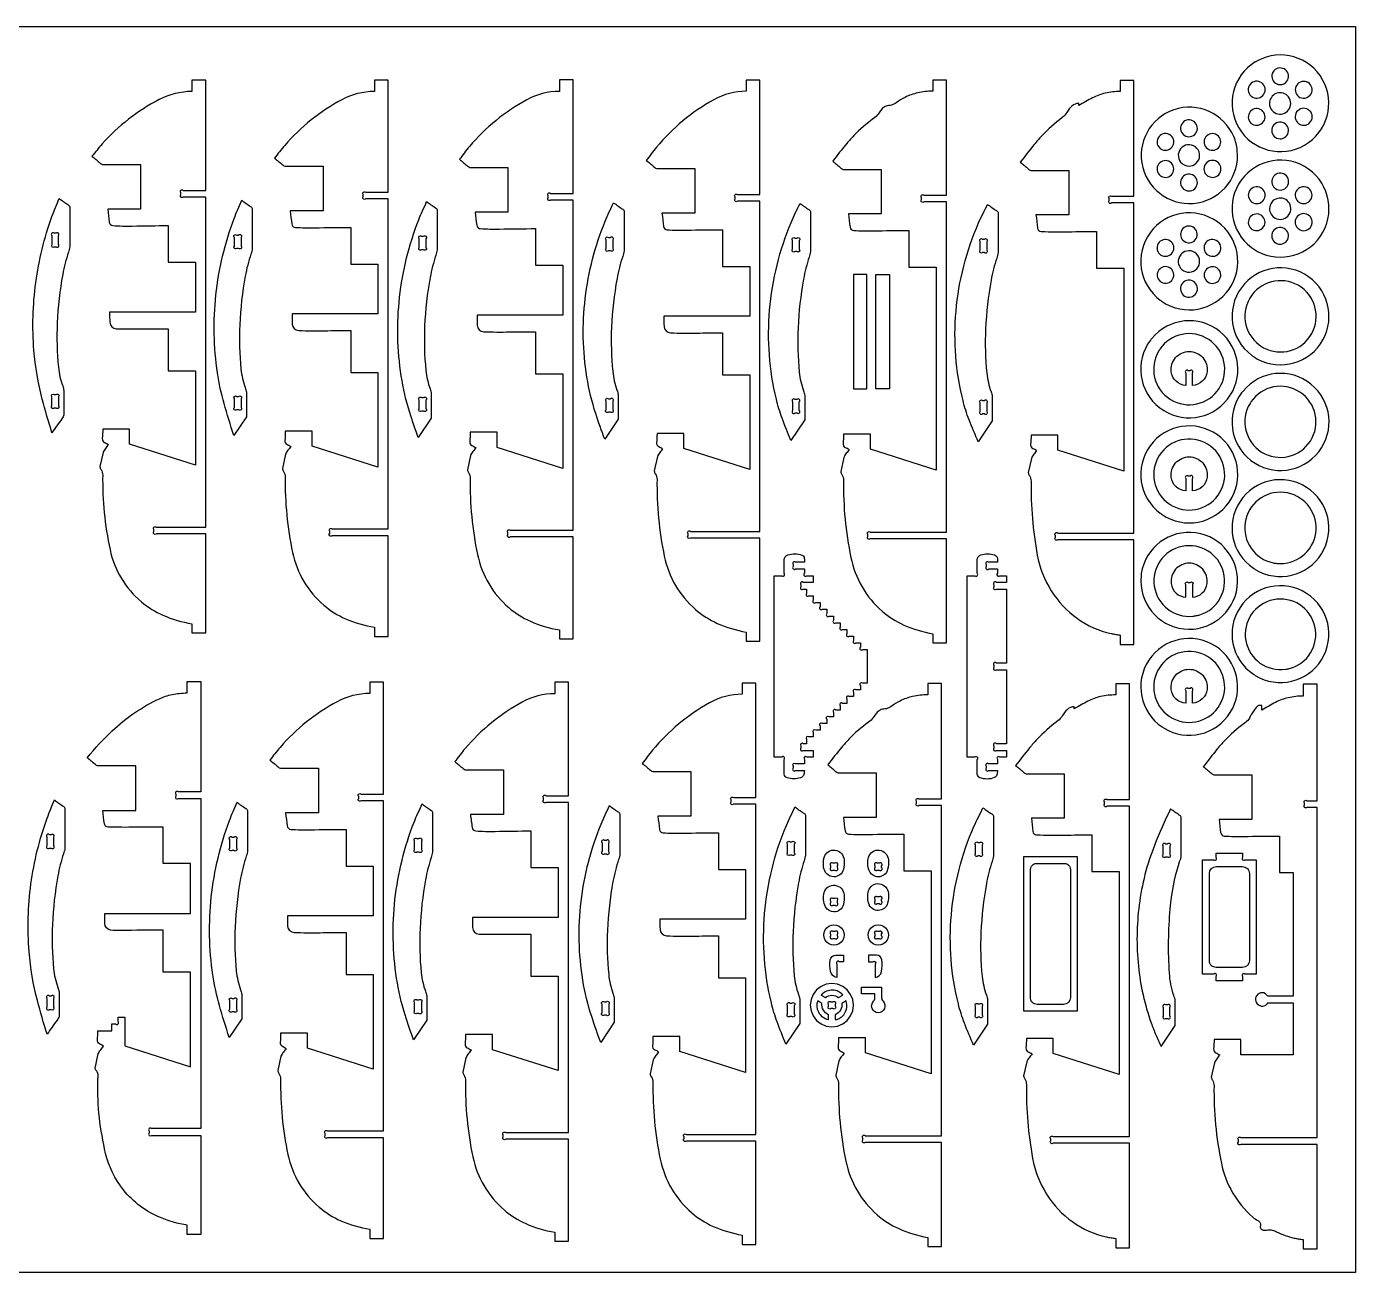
# Model space of a CAD drawing. Extents: x -1990 to 2927, y -1223 to 1002.
# Drawn here: x 555 to 2927, y -1223 to 1002 of the extents above; entities that cross this region are included whole.
import ezdxf

# ---------------------------------------------------------------- set-up
doc = ezdxf.new("R2010")
doc.units = 0
doc.header["$MEASUREMENT"] = 0
doc.layers.get('0').update_dxf_attribs({"linetype": 'CONTINUOUS'})
doc.layers.add('LAYER_1', color=18, linetype='CONTINUOUS')

msp = doc.modelspace()

# ---------------------------------------------------------------- linework, layer by layer
msp.add_lwpolyline([(2927.3, 1002.5), (2927.3, -1222.5), (-1989.8, -1222.5), (-1989.8, 1002.5)], close=True)
at = {"layer": 'LAYER_1'}
for points in [[(2748.5, 939.3, 0.988009), (2836.4, 790.7, 0.987952), (2752.2, 941.3, 0.00606), (2750.3, 940.3, 0.006032)], [(2789.9, 899.1, 0.951083), (2797.3, 927.9, 0.952097), (2787.1, 900, 0.024539), (2788.5, 899.4, 0.025072)], [(849.8, -63.9), (849.8, -80.5), (874.3, -80.5), (874.3, 96.4), (786.2, 96.4, -1), (781.9, 100.7), (781.9, 104.2, -1), (786.2, 108.4), (874.3, 108.4), (874.3, 698), (834.2, 698, -1), (829.9, 702.3), (829.9, 705.8, -1), (834.2, 710), (874.3, 710), (874.3, 907), (849.8, 907), (849.8, 886.5, 0.120914), (791, 872.1, 0.090688), (689.5, 792.9, 0.01458), (680.3, 781.9, -0.00486), (671.3, 770.8, -0.016502), (685.9, 758.6, 0.09933), (690.1, 756.2), (758, 756.2), (758, 676.6), (699.3, 676.6, 0.001901), (702.1, 653.1, 0.360444), (708.6, 647, 0.020886), (743.2, 646.3, -0.005414), (807.3, 647), (807.3, 581.6), (855.9, 581.6), (855.9, 492.5), (702.7, 492.5, 0.008503), (703.1, 474.4, 0.393252), (714.7, 462.9, 0.012272), (761, 462.6, -0.004091), (807.3, 462.9), (807.3, 387.9), (855.9, 387.9), (855.9, 219), (738.4, 256.5), (738.4, 283.4), (690.5, 283.4, -0.024568), (689.7, 266.7, 0.148453), (690.5, 262.6, 0.167335), (693.6, 259.7, -0.043011), (700.5, 256, -0.023258), (695.4, 249.1, 0.069876), (691.1, 241.8), (685.5, 216.6, 0.112299), (687.5, 211.3, -0.149806), (690.4, 201.1, 0.056062), (703.5, 68.4, 0.166377), (759.5, -25, 0.07368), (798, -48.8, 0.061659)], [(1175.7, -70.3), (1175.7, -86.9), (1200.2, -86.9), (1200.2, 93.2), (1100.1, 93.2, -1), (1095.8, 97.5), (1095.8, 100.9, -1), (1100.1, 105.2), (1200.2, 105.2), (1200.2, 694.8), (1160.1, 694.8, -1), (1155.8, 699.1), (1155.8, 702.6, -1), (1160.1, 706.8), (1200.2, 706.8), (1200.2, 907), (1175.7, 907), (1175.7, 886.5, 0.123894), (1117.2, 871.8, 0.091131), (1015.4, 790.3, 0.014529), (1006.2, 779, -0.004843), (997.2, 767.6, -0.016502), (1011.8, 755.4, 0.09933), (1016, 753), (1083.9, 753), (1083.9, 673.4), (1025.2, 673.4, 0.001901), (1028, 649.9, 0.360444), (1034.5, 643.8, 0.020886), (1069.1, 643.1, -0.005414), (1133.2, 643.8), (1133.2, 578.4), (1181.8, 578.4), (1181.8, 489.3), (1028.6, 489.3, 0.008503), (1029, 471.2, 0.393252), (1040.6, 459.7, 0.012272), (1086.9, 459.3, -0.004091), (1133.2, 459.7), (1133.2, 384.7), (1181.8, 384.7), (1181.8, 215.8), (1064.3, 253.2), (1064.3, 280.2), (1016.4, 280.2, -0.024568), (1015.6, 263.5, 0.148453), (1016.4, 259.4, 0.167335), (1019.5, 256.5, -0.043011), (1026.4, 252.7, -0.023258), (1021.3, 245.9, 0.069876), (1017, 238.6), (1011.4, 213.4, 0.111597), (1013.4, 208, -0.149055), (1016.3, 197.9, 0.055297), (1029.4, 63.4, 0.165637), (1085.4, -30.9, 0.074052), (1123.9, -55, 0.062267)], [(1505.9, -75), (1505.9, -91.1), (1530.4, -91.1), (1530.4, 91), (1418.3, 91, -1), (1414, 95.2), (1414, 98.7, -1), (1418.3, 103), (1530.4, 103), (1530.4, 692.6), (1490.3, 692.6, -1), (1486, 696.9), (1486, 700.3, -1), (1490.3, 704.6), (1530.4, 704.6), (1530.4, 907.1), (1505.9, 907.1), (1505.9, 886.7, 0.126119), (1447.6, 871.7, 0.091419), (1345.5, 788.5, 0.014484), (1336.3, 777, -0.004828), (1327.4, 765.4, -0.016502), (1342, 753.2, 0.09933), (1346.2, 750.8), (1414, 750.8), (1414, 671.2), (1355.4, 671.2, 0.001901), (1358.2, 647.6, 0.360444), (1364.7, 641.6, 0.020886), (1399.2, 640.9, -0.005414), (1463.4, 641.6), (1463.4, 576.2), (1512, 576.2), (1512, 487.1), (1358.8, 487.1, 0.008503), (1359.2, 469, 0.393252), (1370.8, 457.5, 0.012272), (1417.1, 457.1, -0.004091), (1463.4, 457.5), (1463.4, 382.5), (1512, 382.5), (1512, 213.5), (1394.5, 251), (1394.5, 277.9), (1346.6, 277.9, -0.024568), (1345.8, 261.3, 0.148453), (1346.6, 257.2, 0.167335), (1349.7, 254.3, -0.043011), (1356.6, 250.5, -0.023258), (1351.5, 243.7, 0.069876), (1347.1, 236.4), (1341.6, 211.1, 0.111047), (1343.6, 205.8, -0.148469), (1346.5, 195.6, 0.054707), (1359.6, 59.7, 0.165051), (1415.6, -35.3, 0.074339), (1454.1, -59.6, 0.062744)], [(1839.5, -78.8), (1839.5, -95.4), (1864, -95.4), (1864, 89), (1739.9, 89, -1), (1735.7, 93.2), (1735.7, 96.7, -1), (1739.9, 101), (1864, 101), (1864, 690.6), (1823.9, 690.6, -1), (1819.7, 694.9), (1819.7, 698.3, -1), (1823.9, 702.6), (1864, 702.6), (1864, 907), (1839.5, 907), (1839.5, 887, 0.128191), (1781.4, 871.8, 0.091656), (1679.2, 786.9, 0.014439), (1670, 775.2, -0.004813), (1661, 763.4, -0.016502), (1675.7, 751.2, 0.09933), (1679.8, 748.8), (1747.7, 748.8), (1747.7, 669.2), (1689, 669.2, 0.001901), (1691.9, 645.7, 0.360444), (1698.4, 639.6, 0.020886), (1732.9, 638.9, -0.005414), (1797, 639.6), (1797, 574.2), (1845.7, 574.2), (1845.7, 485.1), (1692.4, 485.1, 0.008503), (1692.8, 467, 0.393252), (1704.4, 455.5, 0.012272), (1750.7, 455.1, -0.004091), (1797, 455.5), (1797, 380.5), (1845.7, 380.5), (1845.7, 211.5), (1728.1, 249), (1728.1, 275.9), (1680.2, 275.9, -0.024568), (1679.4, 259.3, 0.148453), (1680.2, 255.2, 0.167335), (1683.3, 252.3, -0.043011), (1690.2, 248.5, -0.023258), (1685.2, 241.7, 0.069876), (1680.8, 234.4), (1675.2, 209.1, 0.110668), (1677.2, 203.8, -0.148065), (1680.2, 193.6, 0.054306), (1693.2, 56.7, 0.164645), (1749.2, -38.8, 0.074533), (1787.8, -63.3, 0.063073)], [(2172.6, -81.8), (2172.6, -98.4), (2197.1, -98.4), (2197.1, 87.7), (2061, 87.7, -1), (2056.7, 92), (2056.7, 95.5, -1), (2061, 99.7), (2197.1, 99.7), (2197.1, 689.3), (2157, 689.3, -1), (2152.7, 693.6), (2152.7, 697.1, -1), (2157, 701.3), (2197.1, 701.3), (2197.1, 907), (2172.6, 907), (2172.6, 887.1, 0.055186), (2145.7, 884.1, 0.062108), (2123.1, 876, 0.040613), (2107.5, 866.5, -0.093941), (2098.7, 862.3, -0.04904), (2094, 861.5, 0.136038), (2085.6, 858.6, 0.102185), (2080, 852.8, -0.031844), (2075.3, 846.3, -0.063453), (2066.8, 838.4, 0.043886), (2031.9, 808, 0.019557), (2018.9, 793.5, 0.009538), (1994.1, 762.1, -0.016502), (2008.7, 749.9, 0.09933), (2012.9, 747.5), (2080.7, 747.5), (2080.7, 667.9), (2022.1, 667.9, 0.001901), (2024.9, 644.4, 0.360444), (2031.4, 638.3, 0.020886), (2065.9, 637.6, -0.005414), (2130.1, 638.3), (2130.1, 572.9), (2178.7, 572.9), (2178.7, 210.3), (2061.2, 247.8), (2061.2, 274.7), (2013.3, 274.7, -0.024568), (2012.4, 258, 0.148453), (2013.3, 253.9, 0.167335), (2016.4, 251, -0.043011), (2023.2, 247.3, -0.023258), (2018.2, 240.4, 0.069876), (2013.8, 233.1), (2008.3, 207.9, 0.110282), (2010.3, 202.5, -0.147653), (2013.2, 192.2, 0.053899), (2026.3, 54.5, 0.164226), (2082.2, -41.6, 0.07473), (2120.9, -66.3, 0.063409)], [(2507.4, -84.3), (2507.4, -100.9), (2531.9, -100.9), (2531.9, 85.9), (2395.8, 85.9, -1), (2391.6, 90.2), (2391.6, 93.7, -1), (2395.8, 97.9), (2531.9, 97.9), (2531.9, 687.5), (2491.8, 687.5, -1), (2487.6, 691.8), (2487.6, 695.3, -1), (2491.8, 699.5), (2531.9, 699.5), (2531.9, 906.4), (2507.4, 906.4), (2507.4, 886.5, 0.055709), (2480.6, 883.5, 0.062568), (2457.9, 875.3, 0.016607), (2445.7, 868.5, -0.005535), (2433.5, 861.4), (2433.5, 865.4, 0.187803), (2421.2, 860.6, 0.077073), (2412.2, 849.3, -0.099826), (2403.9, 839.9, 0.038946), (2366.8, 806.7, 0.019538), (2353.8, 792, 0.009517), (2328.9, 760.3, -0.016502), (2343.6, 748.1, 0.09933), (2347.7, 745.7), (2415.6, 745.7), (2415.6, 666.1), (2356.9, 666.1, 0.001354), (2359.7, 642.5, 0.370222), (2366.3, 636.5, 0.011951), (2415.6, 636.1, -0.003984), (2464.9, 636.5), (2464.9, 571.1), (2513.6, 571.1), (2513.6, 208.5), (2396, 246), (2396, 272.9), (2348.1, 272.9, -0.024568), (2347.3, 256.2, 0.148453), (2348.1, 252.1, 0.167335), (2351.2, 249.2, -0.043011), (2358.1, 245.5, -0.023258), (2353.1, 238.6, 0.069876), (2348.7, 231.3), (2343.1, 206.1, 0.110147), (2345.1, 200.7, -0.14751), (2348.1, 190.4, 0.048821), (2359.2, 58.6, 0.095133), (2384, -5.1, 0.097671), (2430.8, -54.7, 0.101051), (2491.1, -81.5, 0.019106), (2499.2, -83, -0.006368)], [(2743.5, 876.6, 0.950953), (2759.9, 902, 0.951079), (2741, 878.4, 0.025074), (2742.2, 877.4, 0.02514)], [(2840.1, 903.6, 0.95326), (2828.3, 876.1, 0.952598), (2842.7, 902.4, 0.024277), (2841.4, 903.1, 0.023929)], [(2777.2, 876, 0.770665), (2800.6, 847.9, 0.751593), (2794.9, 884.3, 0.141818), (2785.3, 882.8, 0.129519)], [(2710, 806, 0.927864), (2547.5, 751.1, 0.927971), (2716.4, 781.2, 0.03736), (2714.1, 793.8, 0.037418)], [(2743.2, 828.4, 0.952593), (2759.9, 853, 0.95157), (2740.8, 830.2, 0.024816), (2741.9, 829.2, 0.024279)], [(2827.3, 828.2, 0.975077), (2843.2, 854.1, 0.97506), (2826, 829, 0.012628), (2826.7, 828.6, 0.012619)], [(2621.6, 808.3, 0.976251), (2639.1, 832.8, 0.976386), (2620.5, 809.2, 0.011948), (2621, 808.7, 0.012017)], [(2787.1, 803.2, 0.952097), (2800, 830.1, 0.952996), (2784.5, 804.6, 0.024067), (2785.8, 803.8, 0.024539)], [(2579.3, 784.4, 0.975058), (2597.4, 808.2, 0.975249), (2578.1, 785.3, 0.012531), (2578.7, 784.8, 0.012628)], [(2664.1, 783.8, 0.976042), (2680.3, 808.8, 0.975782), (2662.9, 784.6, 0.012257), (2663.5, 784.1, 0.012124)], [(2619.4, 756.6, 0.976252), (2641.5, 787.6, 0.976388), (2617.9, 757.7, 0.011947), (2618.6, 757.1, 0.012016)], [(2580.2, 735.4, 0.976043), (2596.5, 760.4, 0.975784), (2579, 736.2, 0.012256), (2579.6, 735.8, 0.012124)], [(2664.4, 735.2, 0.975077), (2680.3, 761.1, 0.97506), (2663.1, 736, 0.012628), (2663.8, 735.6, 0.012619)], [(2745, 605.6, 0.988058), (2843.7, 747.9, 0.988098), (2741.6, 608, 0.005987), (2743.3, 606.7, 0.006007)], [(2621.6, 711.5, 0.976253), (2639.1, 736, 0.976387), (2620.5, 712.4, 0.011947), (2621, 711.9, 0.012016)], [(2784.5, 713.1, 0.976251), (2802, 737.7, 0.976386), (2783.4, 714, 0.011948), (2783.9, 713.6, 0.012017)], [(2753.5, 686.6, 0.953254), (2750, 716.3, 0.952591), (2750.6, 686.4, 0.02428), (2752, 686.4, 0.023933)], [(2829.6, 687.3, 0.953252), (2841.4, 714.9, 0.952591), (2827, 688.6, 0.02428), (2828.2, 687.9, 0.023933)], [(599.9, 277.1, -0.013239), (582.6, 337, -0.043697), (567.7, 424.4, -0.053791), (571, 545.4, -0.053644), (599.9, 663.2, -0.011454), (606.3, 679.4, 0.003818), (612.8, 695.5, 0.022773), (628.4, 684.5, -0.137471), (631.6, 680.9), (631.6, 609.4, -0.040609), (629.2, 599.5, 0.035851), (619, 559.9, 0.033236), (609.2, 473.1, 0.03671), (611.4, 394, 0.061524), (619, 360.8, -0.045424), (621.1, 352.5), (621.1, 308.9, -0.088476), (617.7, 302, 0.014709)], [(924.8, 272.2, -0.013442), (907.1, 329.3, -0.031361), (895.4, 383.8, -0.063908), (892.6, 523.2, -0.063498), (925.2, 659.7, -0.011797), (931.8, 676, 0.003932), (938.7, 692.3, 0.022773), (954.3, 681.3, -0.137471), (957.5, 677.7), (957.5, 606.2, -0.040609), (955.1, 596.2, 0.035851), (944.9, 556.7, 0.033236), (935.1, 469.9, 0.03671), (937.3, 390.8, 0.061524), (944.9, 357.6, -0.045424), (947, 349.3), (947, 305.7)], [(1253.9, 268.4, -0.011516), (1238.8, 313, -0.0375), (1223.5, 378.5, -0.06631), (1220.6, 519.1, -0.065612), (1254.7, 657.1, -0.012128), (1261.7, 673.6, 0.004042), (1268.9, 690, 0.022773), (1284.5, 679, -0.137471), (1287.7, 675.5), (1287.7, 603.9, -0.040609), (1285.3, 594, 0.035851), (1275.1, 554.4, 0.033236), (1265.3, 467.6, 0.03671), (1267.5, 388.5, 0.061524), (1275.1, 355.3, -0.045424), (1277.2, 347.1), (1277.2, 303.4)], [(2783.9, 660.5, 0.76203), (2809.3, 686.9, 0.762047), (2773.9, 677.2, 0.135044), (2776.6, 667.5, 0.135054)], [(1586.9, 265.4, -0.010872), (1570.8, 311.3, -0.038507), (1555, 376.5, -0.069407), (1552, 516.9, -0.068298), (1587.7, 655.1, -0.012539), (1595, 671.6, 0.004179), (1602.6, 688, 0.022773), (1618.1, 677, -0.137471), (1621.3, 673.5), (1621.3, 601.9, -0.040609), (1618.9, 592, 0.035851), (1608.8, 552.4, 0.033236), (1599, 465.6, 0.03671), (1601.2, 386.5, 0.061524), (1608.7, 353.3, -0.045424), (1610.9, 345.1), (1610.9, 301.4)], [(1919.2, 263.2, -0.010271), (1903.6, 303.1, -0.02917), (1893.3, 337.1, -0.080322), (1881.3, 496.2, -0.079073), (1920.2, 653.5, -0.01281), (1927.7, 670.2, 0.00427), (1935.6, 686.8, 0.022773), (1951.2, 675.8, -0.137471), (1954.4, 672.2), (1954.4, 600.7, -0.040609), (1951.9, 590.8, 0.035851), (1941.8, 551.2, 0.033236), (1932, 464.4, 0.03671), (1934.2, 385.3, 0.061524), (1941.8, 352.1, -0.045424), (1943.9, 343.8), (1943.9, 300.2)], [(2253.8, 260.8, -0.011294), (2237.4, 300.3, -0.031243), (2226.6, 334.7, -0.083122), (2214.1, 493.9, -0.081524), (2254.4, 651.7, -0.013123), (2262.3, 668.4, 0.004374), (2270.5, 685, 0.022773), (2286.1, 674, -0.137471), (2289.2, 670.4), (2289.2, 598.9, -0.040609), (2286.8, 589, 0.035851), (2276.7, 549.4, 0.033236), (2266.9, 462.6, 0.03671), (2269.1, 383.5, 0.061524), (2276.6, 350.3, -0.045424), (2278.8, 342), (2278.8, 298.4)], [(2582.1, 511.4, 0.988058), (2680.8, 653.7, 0.988098), (2578.7, 513.8, 0.005987), (2580.4, 512.5, 0.006007)], [(2743.2, 640.2, 0.952593), (2759.9, 664.8, 0.95157), (2740.8, 642, 0.024816), (2741.9, 641, 0.024279)], [(2828.7, 639.3, 0.950904), (2842.6, 666.4, 0.950919), (2826, 640.8, 0.025158), (2827.3, 640, 0.025166)], [(2625.5, 617.1, 0.975507), (2635.1, 645.3, 0.975784), (2624.2, 617.6, 0.012257), (2624.9, 617.3, 0.012399)], [(2787.1, 615, 0.952097), (2800, 641.9, 0.952996), (2784.5, 616.4, 0.024067), (2785.8, 615.6, 0.024539)], [(611.6, 613.6), (611.6, 629.1, 1), (607.3, 633.4), (603.8, 633.4, 1), (599.6, 629.1), (599.6, 613.6, 1), (603.8, 609.4), (607.3, 609.4, 1)], [(925.5, 610.4), (925.5, 625.9, -1), (929.7, 630.2), (933.2, 630.2, -1), (937.5, 625.9), (937.5, 610.4, -1), (933.2, 606.2), (929.7, 606.2, -1)], [(1255.7, 608.2), (1255.7, 623.7, -1), (1259.9, 627.9), (1263.4, 627.9, -1), (1267.7, 623.7), (1267.7, 608.2, -1), (1263.4, 603.9), (1259.9, 603.9, -1)], [(1589.3, 606.2), (1589.3, 621.7, -1), (1593.6, 626), (1597, 626, -1), (1601.3, 621.7), (1601.3, 606.2, -1), (1597, 601.9), (1593.6, 601.9, -1)], [(1922.3, 604.9), (1922.3, 620.4, -1), (1926.6, 624.7), (1930.1, 624.7, -1), (1934.3, 620.4), (1934.3, 604.9, -1), (1930.1, 600.7), (1926.6, 600.7, -1)], [(2257.2, 603.1), (2257.2, 618.6, -1), (2261.5, 622.9), (2264.9, 622.9, -1), (2269.2, 618.6), (2269.2, 603.1, -1), (2264.9, 598.9), (2261.5, 598.9, -1)], [(2587, 622.2, 0.976251), (2588.4, 592.2, 0.976041), (2588.5, 622.2, 0.012125), (2587.8, 622.2, 0.012017)], [(2678.5, 620.7, 0.976254), (2664.7, 594, 0.976045), (2679.8, 620, 0.012123), (2679.1, 620.3, 0.012015)], [(2615.3, 595.1, 0.976389), (2644.2, 570.1, 0.976435), (2616.6, 596.4, 0.011923), (2615.9, 595.8, 0.011947)], [(2583.4, 573, 0.975244), (2592.1, 544.6, 0.975502), (2584.8, 573.4, 0.012401), (2584.1, 573.3, 0.012533)], [(2683.1, 548.8, 0.975245), (2661.4, 569.1, 0.975503), (2682.1, 547.8, 0.0124), (2682.6, 548.3, 0.012532)], [(2745, 413.3, 0.988058), (2843.7, 555.6, 0.988098), (2741.7, 415.7, 0.005987), (2743.3, 414.4, 0.006007)], [(2628.5, 549.5, 0.975054), (2630.8, 519.2, 0.975033), (2630, 549.6, 0.012641), (2629.2, 549.6, 0.012631)], [(2757.9, 432.3, 0.988058), (2830.4, 536.9, 0.988098), (2755.4, 434.1, 0.005987), (2756.6, 433.2, 0.006007)], [(2561.2, 442.4, 0.988098), (2698.8, 336.9, 0.988127), (2563.8, 445.6, 0.005972), (2562.5, 444, 0.005987)], [(2576.2, 423.5, 0.988009), (2683.9, 356.3, 0.988058), (2577.8, 426.1, 0.006007), (2577, 424.8, 0.006032)], [(2632.2, 387.9), (2628.7, 387.9, 1), (2624.4, 383.7), (2624.4, 361.3, -0.359653), (2598.4, 386, -0.450586), (2630.4, 422.2, -0.450586), (2662.5, 386, -0.359653), (2636.4, 361.3), (2636.4, 383.7, 1)], [(2724.1, 348.4, 0.988098), (2861.7, 242.9, 0.988127), (2726.7, 351.6, 0.005972), (2725.4, 350, 0.005987)], [(2739.1, 329.5, 0.988009), (2846.8, 262.3, 0.988058), (2740.8, 332.1, 0.006007), (2739.9, 330.8, 0.006032)], [(603.8, 345.2), (607.3, 345.2, -1), (611.6, 341), (611.6, 325.5, -1), (607.3, 321.2), (603.8, 321.2, -1), (599.6, 325.5), (599.6, 341, -1)], [(937.5, 337.8), (937.5, 322.3, -1), (933.2, 318), (929.7, 318, -1), (925.5, 322.3), (925.5, 337.8, -1), (929.7, 342), (933.2, 342, -1)], [(1255.7, 320), (1255.7, 335.5, -1), (1259.9, 339.8), (1263.4, 339.8, -1), (1267.7, 335.5), (1267.7, 320, -1), (1263.4, 315.8), (1259.9, 315.8, -1)], [(1601.3, 333.6), (1601.3, 318.1, -1), (1597, 313.8), (1593.6, 313.8, -1), (1589.3, 318.1), (1589.3, 333.6, -1), (1593.6, 337.8), (1597, 337.8, -1)], [(1934.3, 316.8), (1934.3, 332.3, 1), (1930.1, 336.6), (1926.6, 336.6, 1), (1922.3, 332.3), (1922.3, 316.8, 1), (1926.6, 312.5), (1930.1, 312.5, 1)], [(2257.2, 315), (2257.2, 330.5, -1), (2261.5, 334.8), (2264.9, 334.8, -1), (2269.2, 330.5), (2269.2, 315, -1), (2264.9, 310.7), (2261.5, 310.7, -1)], [(2582.1, 130.9, 0.988058), (2680.8, 273.2, 0.988098), (2578.7, 133.3, 0.005987), (2580.4, 132.1, 0.006007)], [(2600.2, 146.7, 0.976041), (2663.4, 256.6, 0.97625), (2595, 149.9, 0.012018), (2597.6, 148.2, 0.012125)], [(2636.4, 173.1), (2636.4, 195.5, 1), (2632.2, 199.7), (2628.7, 199.7, 1), (2624.4, 195.5), (2624.4, 173.1, -0.359653), (2598.4, 197.8, -0.450586), (2630.4, 234, -0.450586), (2662.5, 197.8, -0.359653)], [(2748.5, 32.9, 0.988009), (2840.1, 179.6, 0.988058), (2745, 35.2, 0.006007), (2746.8, 34, 0.006032)], [(2793.3, 43.4, 0.951003), (2799.7, 170.6, 0.950547), (2780.6, 44.7, 0.025353), (2786.9, 43.7, 0.025114)], [(2544.5, 21.4, 0.987451), (2716.2, 1.8, 0.987494), (2545, 25.7, 0.006292), (2544.7, 23.6, 0.006314)], [(2649.3, -48, 0.951154), (2618, 74.1, 0.951092), (2636.9, -50.5, 0.025067), (2643.2, -49.5, 0.025034)], [(1907.3, -332.6), (1907.3, -306.4, 1), (1903, -302.2), (1889.3, -302.2), (1889.3, 21.8), (1903, 21.8, 1), (1907.3, 26.1), (1907.3, 50.1, -0.318505), (1913.9, 59, -0.166858), (1938.8, 58.5, -0.271814), (1943.2, 53.2, -0.055395), (1943.4, 49.5, 0.018448), (1943.3, 45.8), (1927.5, 45.8, 1), (1923.3, 41.6), (1923.3, 38.1, 1), (1927.5, 33.8), (1943.3, 33.8), (1943.3, 26.1, 1), (1947.5, 21.8), (1959.3, 21.8), (1959.3, 9.8), (1941.3, 9.8, 1), (1937.1, 5.6), (1937.1, 2.1, 1), (1941.3, -2.2), (1947.3, -2.2), (1947.3, -9.9, 1), (1951.5, -14.2), (1959.3, -14.2), (1959.3, -21.9, 1), (1963.5, -26.2), (1971.3, -26.2), (1971.3, -33.9, 1), (1975.5, -38.2), (1983.3, -38.2), (1983.3, -45.9, 1), (1987.5, -50.2), (1995.3, -50.2), (1995.3, -57.9, 1), (1999.5, -62.2), (2007.3, -62.2), (2007.3, -69.9, 1), (2011.5, -74.2), (2019.3, -74.2), (2019.3, -81.9, 1), (2023.5, -86.2), (2031.3, -86.2), (2031.3, -93.9, 1), (2035.5, -98.2), (2043.3, -98.2), (2043.3, -105.9, 1), (2047.5, -110.2), (2055.3, -110.2), (2055.3, -170.2), (2047.5, -170.2, 1), (2043.3, -174.4), (2043.3, -182.2), (2035.5, -182.2, 1), (2031.3, -186.4), (2031.3, -194.2), (2023.5, -194.2, 1), (2019.3, -198.4), (2019.3, -206.2), (2011.5, -206.2, 1), (2007.3, -210.4), (2007.3, -218.2), (1999.5, -218.2, 1), (1995.3, -222.4), (1995.3, -230.2), (1987.5, -230.2, 1), (1983.3, -234.4), (1983.3, -242.2), (1975.5, -242.2, 1), (1971.3, -246.4), (1971.3, -254.2), (1963.5, -254.2, 1), (1959.3, -258.4), (1959.3, -266.2), (1951.5, -266.2, 1), (1947.3, -270.4), (1947.3, -278.2), (1941.3, -278.2, 1), (1937.1, -282.4), (1937.1, -285.9, 1), (1941.3, -290.2), (1959.3, -290.2), (1959.3, -302.2), (1947.5, -302.2, 1), (1943.3, -306.4), (1943.3, -314.2), (1927.5, -314.2, 1), (1923.3, -318.4), (1923.3, -321.9, 1), (1927.5, -326.2), (1943.3, -326.2, -0.058741), (1942.4, -333, -0.262403), (1936.3, -339.3, -0.151606), (1912.4, -339.2, -0.313078)], [(2252, -332.6), (2252, -306.4, 1), (2247.8, -302.2), (2234, -302.2), (2234, 21.8), (2247.8, 21.8, 1), (2252, 26.1), (2252, 50.1, -0.315468), (2258.6, 59, -0.159693), (2282.7, 59.1, -0.311948), (2288, 52.2, -0.019147), (2288.1, 49, 0.006382), (2288, 45.8), (2272.3, 45.8, 1), (2268, 41.6), (2268, 38.1, 1), (2272.3, 33.8), (2288, 33.8), (2288, 26.1, 1), (2292.3, 21.8), (2304, 21.8), (2304, 9.8), (2286.1, 9.8, 1), (2281.8, 5.6), (2281.8, 2.1, 1), (2286.1, -2.2), (2304, -2.2), (2304, -134.2), (2286.1, -134.2, 1), (2281.8, -138.4), (2281.8, -141.9, 1), (2286.1, -146.2), (2304, -146.2), (2304, -278.2), (2286.1, -278.2, 1), (2281.8, -282.4), (2281.8, -285.9, 1), (2286.1, -290.2), (2304, -290.2), (2304, -302.2), (2292.3, -302.2, 1), (2288, -306.4), (2288, -314.2), (2272.3, -314.2, 1), (2268, -318.4), (2268, -321.9, 1), (2272.3, -326.2), (2288, -326.2, -0.076057), (2286.8, -334, -0.22246), (2282.4, -338.8, -0.195575), (2256.6, -339, -0.292641)], [(2624.4, -16.8), (2624.4, 5.6, -1), (2628.7, 9.8), (2632.2, 9.8, -1), (2636.4, 5.6), (2636.4, -16.8, 0.358569), (2662.4, 7.9, 0.450586), (2630.4, 44.1, 0.450586), (2598.4, 7.9, 0.359653)], [(2748.5, -156.4, 0.988009), (2840.1, -9.8, 0.988058), (2745, -154.2, 0.006007), (2746.8, -155.3, 0.006032)], [(2809.2, -144, 0.975264), (2780.9, -21.2, 0.975245), (2803, -145.2, 0.012533), (2806.1, -144.7, 0.012523)], [(2585.6, -250.6, 0.988009), (2677.2, -104, 0.988058), (2582.1, -248.4, 0.006007), (2583.9, -249.5, 0.006032)], [(2600.2, -232.5, 0.976041), (2663.4, -122.7, 0.97625), (2595, -229.3, 0.012018), (2597.6, -231, 0.012125)], [(2636.4, -206.1), (2636.4, -183.8, 1), (2632.2, -179.5), (2628.7, -179.5, 1), (2624.4, -183.8), (2624.4, -206.1, -0.359653), (2598.4, -181.5, -0.450586), (2630.4, -145.3, -0.450586), (2662.4, -181.4, -0.358569)], [(841.1, -1154.6), (841.1, -1138, -0.056886), (793.7, -1124.7, -0.127756), (727.5, -1075.2, -0.110695), (695.7, -1009.9, -0.061941), (681.5, -881.9, -0.033287), (682.1, -874.5, 0.097482), (681.8, -867, 0.135264), (679.2, -862.3, -0.162894), (676.9, -857.6), (682.4, -832.3, -0.069876), (686.8, -825, 0.023258), (691.8, -818.2, 0.043011), (684.9, -814.4, -0.167335), (681.8, -811.5, -0.148453), (681, -807.4, 0.024568), (681.8, -790.8), (706.8, -790.8), (706.8, -778.8), (713.5, -778.8, 1), (717.8, -774.5), (717.8, -766.8), (729.8, -766.8), (729.8, -817.7), (847.3, -855.2), (847.3, -686.2), (798.6, -686.2), (798.6, -611.2, 0.006), (723.3, -612.1, -0.038744), (704.5, -611.1, -0.373498), (694.1, -599.4, -0.002521), (694.1, -581.6), (847.3, -581.6), (847.3, -492.5), (798.6, -492.5), (798.6, -427.1, 0.003984), (749.3, -427.5, -0.011951), (700, -427.1, -0.370222), (693.4, -421.1, -0.001354), (690.6, -397.5), (749.3, -397.5), (749.3, -317.9), (681.4, -317.9, -0.09933), (677.3, -315.5, 0.016502), (662.6, -303.3, -0.0307), (707.2, -255.5, -0.080375), (791.6, -197.9, -0.058507), (814.2, -190.4, -0.051201), (841.1, -187.6), (841.1, -167.1), (865.7, -167.1), (865.7, -364.1), (825.5, -364.1, 1), (821.3, -368.4), (821.3, -371.8, 1), (825.5, -376.1), (865.7, -376.1), (865.7, -965.7), (777.5, -965.7, 1), (773.3, -970), (773.3, -973.5, 1), (777.5, -977.7), (865.7, -977.7), (865.7, -1154.6)], [(1167.4, -1145.4), (1167.4, -1162), (1191.9, -1162), (1191.9, -981.9), (1091.8, -981.9, -1), (1087.5, -977.7), (1087.5, -974.2, -1), (1091.8, -969.9), (1191.9, -969.9), (1191.9, -380.3), (1151.8, -380.3, -1), (1147.5, -376), (1147.5, -372.5, -1), (1151.8, -368.3), (1191.9, -368.3), (1191.9, -168.1), (1167.4, -168.1), (1167.4, -188.6, 0.123894), (1108.9, -203.3, 0.091131), (1007.1, -284.8, 0.014529), (997.9, -296.1, -0.004843), (988.9, -307.5, -0.016502), (1003.6, -319.7, 0.09933), (1007.7, -322.1), (1075.6, -322.1), (1075.6, -401.7), (1016.9, -401.7, 0.001901), (1019.8, -425.2, 0.360444), (1026.2, -431.3, 0.020886), (1060.8, -432, -0.005414), (1124.9, -431.3), (1124.9, -496.7), (1173.5, -496.7), (1173.5, -585.8), (1020.3, -585.8, 0.008503), (1020.7, -603.9, 0.393252), (1032.3, -615.4, 0.012272), (1078.6, -615.8, -0.004091), (1124.9, -615.4), (1124.9, -690.4), (1173.5, -690.4), (1173.5, -859.4), (1056, -821.9), (1056, -795), (1008.1, -795, -0.024568), (1007.3, -811.6, 0.148453), (1008.1, -815.7, 0.167335), (1011.2, -818.6, -0.043011), (1018.1, -822.4, -0.023258), (1013, -829.2, 0.069876), (1008.7, -836.5), (1003.1, -861.8, 0.111597), (1005.1, -867.1, -0.149055), (1008.1, -877.3, 0.055297), (1021.1, -1011.8, 0.165637), (1077.1, -1106, 0.074052), (1115.6, -1130.1, 0.062267)], [(1497.6, -1150.7), (1497.6, -1166.8), (1522.1, -1166.8), (1522.1, -984.7), (1410, -984.7, -1), (1405.7, -980.5), (1405.7, -977, -1), (1410, -972.7), (1522.1, -972.7), (1522.1, -383.1), (1482, -383.1, -1), (1477.7, -378.8), (1477.7, -375.4, -1), (1482, -371.1), (1522.1, -371.1), (1522.1, -168.6), (1497.6, -168.6), (1497.6, -189, 0.126119), (1439.3, -204, 0.091419), (1337.3, -287.2, 0.014484), (1328.1, -298.7, -0.004828), (1319.1, -310.3, -0.016502), (1333.8, -322.5, 0.09933), (1337.9, -324.9), (1405.8, -324.9), (1405.8, -404.5), (1347.1, -404.5, 0.001901), (1350, -428.1, 0.360444), (1356.4, -434.1, 0.020886), (1391, -434.8, -0.005414), (1455.1, -434.1), (1455.1, -499.5), (1503.7, -499.5), (1503.7, -588.6), (1350.5, -588.6, 0.008503), (1350.9, -606.7, 0.393252), (1362.5, -618.2, 0.012272), (1408.8, -618.6, -0.004091), (1455.1, -618.2), (1455.1, -693.2), (1503.7, -693.2), (1503.7, -862.2), (1386.2, -824.7), (1386.2, -797.8), (1338.3, -797.8, -0.024568), (1337.5, -814.4, 0.148453), (1338.3, -818.5, 0.167335), (1341.4, -821.4, -0.043011), (1348.3, -825.2, -0.023258), (1343.2, -832, 0.069876), (1338.9, -839.3), (1333.3, -864.6, 0.111047), (1335.3, -869.9, -0.148469), (1338.2, -880.1, 0.054707), (1351.3, -1016, 0.165051), (1407.3, -1111, 0.074339), (1445.9, -1135.4, 0.062744)], [(1832.3, -1155.8), (1832.3, -1172.4), (1856.8, -1172.4), (1856.8, -988), (1732.7, -988, -1), (1728.4, -983.7), (1728.4, -980.3, -1), (1732.7, -976), (1856.8, -976), (1856.8, -386.4), (1816.7, -386.4, -1), (1812.4, -382.1), (1812.4, -378.6, -1), (1816.7, -374.4), (1856.8, -374.4), (1856.8, -170), (1832.3, -170), (1832.3, -190, 0.128191), (1774.2, -205.2, 0.091656), (1672, -290, 0.014439), (1662.8, -301.7, -0.004813), (1653.8, -313.6, -0.016502), (1668.4, -325.8, 0.09933), (1672.6, -328.2), (1740.5, -328.2), (1740.5, -407.8), (1681.8, -407.8, 0.001901), (1684.7, -431.3, 0.360444), (1691.1, -437.4, 0.020886), (1725.7, -438.1, -0.005414), (1789.8, -437.4), (1789.8, -502.8), (1838.4, -502.8), (1838.4, -591.9), (1685.2, -591.9, 0.008503), (1685.6, -610, 0.393252), (1697.2, -621.5, 0.012272), (1743.5, -621.9, -0.004091), (1789.8, -621.5), (1789.8, -696.5), (1838.4, -696.5), (1838.4, -865.5), (1720.9, -828), (1720.9, -801), (1673, -801, -0.024568), (1672.2, -817.7, 0.148453), (1673, -821.8, 0.167335), (1676.1, -824.7, -0.043011), (1683, -828.5, -0.023258), (1677.9, -835.3, 0.069876), (1673.6, -842.6), (1668, -867.8, 0.110668), (1670, -873.2, -0.148065), (1672.9, -883.4, 0.054306), (1686, -1020.3, 0.164645), (1742, -1115.8, 0.074533), (1780.6, -1140.3, 0.063073)], [(2163.6, -1159.9), (2163.6, -1176.5), (2188.1, -1176.5), (2188.1, -990.3), (2052, -990.3, -1), (2047.8, -986), (2047.8, -982.6, -1), (2052, -978.3), (2188.1, -978.3), (2188.1, -388.7), (2148, -388.7, -1), (2143.8, -384.4), (2143.8, -380.9, -1), (2148, -376.7), (2188.1, -376.7), (2188.1, -171), (2163.6, -171), (2163.6, -190.9, 0.055186), (2136.7, -193.9, 0.062108), (2114.1, -202, 0.040613), (2098.6, -211.6, -0.093941), (2089.7, -215.8, -0.04904), (2085, -216.5, 0.136038), (2076.6, -219.4, 0.102185), (2071, -225.2, -0.031844), (2066.3, -231.7, -0.063453), (2057.9, -239.7, 0.043886), (2023, -270, 0.019557), (2010, -284.6, 0.009538), (1985.1, -315.9, -0.016502), (1999.8, -328.1, 0.09933), (2003.9, -330.5), (2071.8, -330.5), (2071.8, -410.1), (2013.1, -410.1, 0.001901), (2016, -433.6, 0.360444), (2022.4, -439.7, 0.020886), (2057, -440.4, -0.005414), (2121.1, -439.7), (2121.1, -505.1), (2169.7, -505.1), (2169.7, -867.8), (2052.2, -830.3), (2052.2, -803.3), (2004.3, -803.3, -0.024568), (2003.5, -820, 0.148453), (2004.3, -824.1, 0.167335), (2007.4, -827, -0.043011), (2014.3, -830.8, -0.023258), (2009.3, -837.6, 0.069876), (2004.9, -844.9), (1999.3, -870.2, 0.110282), (2001.3, -875.5, -0.147653), (2004.3, -885.8, 0.053899), (2017.3, -1023.6, 0.164226), (2073.3, -1119.6, 0.07473), (2111.9, -1144.3, 0.063409)], [(2499.2, -1161.9), (2499.2, -1178.5), (2523.7, -1178.5), (2523.7, -991.7), (2387.6, -991.7, -1), (2383.3, -987.4), (2383.3, -984, -1), (2387.6, -979.7), (2523.7, -979.7), (2523.7, -390.1), (2483.6, -390.1, -1), (2479.3, -385.8), (2479.3, -382.3, -1), (2483.6, -378.1), (2523.7, -378.1), (2523.7, -171.3), (2499.2, -171.3), (2499.2, -191.1, 0.055709), (2472.3, -194.1, 0.062568), (2449.6, -202.3, 0.016607), (2437.4, -209.1, -0.005535), (2425.3, -216.2), (2425.3, -212.2, 0.187803), (2412.9, -217, 0.077073), (2403.9, -228.3, -0.099826), (2395.7, -237.7, 0.038946), (2358.5, -270.9, 0.019538), (2345.5, -285.6, 0.009517), (2320.6, -317.3, -0.016502), (2335.3, -329.5, 0.09933), (2339.4, -331.9), (2407.3, -331.9), (2407.3, -411.5), (2348.6, -411.5, 0.001354), (2351.4, -435.1, 0.370222), (2358, -441.1, 0.011951), (2407.3, -441.5, -0.003984), (2456.7, -441.1), (2456.7, -506.5), (2505.3, -506.5), (2505.3, -869.1), (2387.8, -831.7), (2387.8, -804.7), (2339.9, -804.7, -0.024568), (2339, -821.4, 0.148453), (2339.9, -825.5, 0.167335), (2343, -828.4, -0.043011), (2349.8, -832.2, -0.023258), (2344.8, -839, 0.069876), (2340.4, -846.3), (2334.9, -871.5, 0.110147), (2336.9, -876.9, -0.14751), (2339.8, -887.2, 0.048821), (2350.9, -1019, 0.095133), (2375.8, -1082.7, 0.097671), (2422.5, -1132.3, 0.101051), (2482.8, -1159.1, 0.019106), (2490.9, -1160.6, -0.006368)], [(2834.2, -1163.9), (2834.2, -1180.6), (2858.7, -1180.6), (2858.7, -993.8), (2722.6, -993.8, -1), (2718.3, -989.5), (2718.3, -986, -1), (2722.6, -981.8), (2858.7, -981.8), (2858.7, -392.1), (2840.8, -392.1, -1), (2836.5, -387.9), (2836.5, -384.4, -1), (2840.8, -380.1), (2858.7, -380.1), (2858.7, -172.2), (2834.2, -172.2), (2834.2, -193.2, 0.055709), (2807.3, -196.2, 0.062568), (2784.7, -204.4, 0.016607), (2772.4, -211.2, -0.005535), (2760.3, -218.2), (2760.3, -210.3, -0.049838), (2757.4, -210, 0.150512), (2754.5, -210.3, 0.124327), (2750.3, -213.4, 0.036164), (2740.4, -227.7, 0.043033), (2738.8, -231.1, -0.081), (2736.9, -234.4, -0.063602), (2728.5, -242.4, 0.043917), (2693.5, -273, 0.019538), (2680.5, -287.7, 0.009517), (2655.7, -319.4, -0.016502), (2670.3, -331.5, 0.09933), (2674.5, -334), (2742.4, -334), (2742.4, -413.6), (2683.7, -413.6, 0.001901), (2686.6, -437.1, 0.360444), (2693, -443.2, 0.020886), (2727.6, -443.9, -0.005414), (2791.7, -443.2), (2791.7, -508.5), (2816, -508.5), (2816, -728.9), (2771.1, -728.9, -0.111646), (2768.8, -727, 0.299689), (2757.7, -723.3, 0.493145), (2750.4, -740.9, 0.493146), (2769.2, -743.4, 0.106759), (2770.1, -742.1, -0.190421), (2771.1, -740.9), (2816, -740.9), (2816, -833.7), (2722.8, -833.7), (2722.8, -806.8), (2674.9, -806.8, -0.024568), (2674.1, -823.4, 0.148453), (2674.9, -827.6, 0.167335), (2678, -830.4, -0.043011), (2684.9, -834.2, -0.023258), (2679.8, -841.1, 0.069876), (2675.5, -848.3), (2669.9, -873.6, 0.110147), (2671.9, -879, -0.14751), (2674.8, -889.2, 0.053758), (2687.9, -1027.4, 0.16408), (2743.9, -1123.6, 0.05944), (2753, -1129.8, -0.160144), (2757.1, -1134.1, -0.183247), (2757.6, -1139.1, 0.455203), (2762.7, -1146.9, 0.077788), (2770.7, -1146.7, -0.104068), (2778.7, -1147, -0.060217), (2786.5, -1149.9, 0.065154), (2817.8, -1161.2, 0.019106), (2826, -1162.7, -0.006368)], [(591.3, -797.1, -0.013239), (573.9, -737.1, -0.043697), (559.1, -649.7, -0.053791), (562.3, -528.8, -0.053644), (591.3, -411, -0.011454), (597.6, -394.8, 0.003818), (604.2, -378.7, 0.022773), (619.8, -389.7, -0.137471), (623, -393.2), (623, -464.8, -0.040609), (620.5, -474.7, 0.035851), (610.4, -514.3, 0.033236), (600.6, -601.1, 0.03671), (602.8, -680.2, 0.061524), (610.3, -713.4, -0.045424), (612.5, -721.6), (612.5, -765.3, -0.088476), (609, -772.1, 0.014709)], [(916.5, -802.9, -0.013442), (898.8, -745.8, -0.031361), (887.2, -691.3, -0.063908), (884.4, -551.9, -0.063498), (916.9, -415.5, -0.011797), (923.5, -399.1, 0.003932), (930.4, -382.9, 0.022773), (946, -393.9, -0.137471), (949.2, -397.4), (949.2, -469, -0.040609), (946.8, -478.9, 0.035851), (936.7, -518.5, 0.033236), (926.9, -605.3, 0.03671), (929, -684.4, 0.061524), (936.6, -717.6, -0.045424), (938.8, -725.8), (938.8, -769.5)], [(1245.6, -807.3, -0.011516), (1230.5, -762.7, -0.0375), (1215.3, -697.2, -0.06631), (1212.3, -556.6, -0.065612), (1246.5, -418.6, -0.012128), (1253.4, -402.1, 0.004042), (1260.6, -385.7, 0.022773), (1276.2, -396.7, -0.137471), (1279.4, -400.3), (1279.4, -471.8, -0.040609), (1277, -481.7, 0.035851), (1266.9, -521.3, 0.033236), (1257.1, -608.1, 0.03671), (1259.2, -687.2, 0.061524), (1266.8, -720.4, -0.045424), (1269, -728.6), (1269, -772.3)], [(1579.6, -811.6, -0.010872), (1563.6, -765.7, -0.038507), (1547.8, -700.5, -0.069407), (1544.7, -560, -0.068298), (1580.5, -421.9, -0.012539), (1587.8, -405.3, 0.004179), (1595.3, -388.9, 0.022773), (1610.9, -399.9, -0.137471), (1614.1, -403.5), (1614.1, -475, -0.040609), (1611.7, -485, 0.035851), (1601.5, -524.6, 0.033236), (1591.8, -611.4, 0.03671), (1593.9, -690.4, 0.061524), (1601.5, -723.7, -0.045424), (1603.6, -731.9), (1603.6, -775.5)], [(1910.3, -814.8, -0.010271), (1894.7, -774.9, -0.02917), (1884.4, -740.9, -0.080322), (1872.3, -581.8, -0.079073), (1911.2, -424.5, -0.01281), (1918.8, -407.8, 0.00427), (1926.6, -391.2, 0.022773), (1942.2, -402.2, -0.137471), (1945.4, -405.8), (1945.4, -477.3, -0.040609), (1943, -487.3, 0.035851), (1932.9, -526.9, 0.033236), (1923.1, -613.7, 0.03671), (1925.3, -692.7, 0.061524), (1932.8, -726, -0.045424), (1935, -734.2), (1935, -777.9)], [(2245.5, -816.8, -0.011294), (2229.2, -777.3, -0.031243), (2218.3, -743, -0.083122), (2205.8, -583.7, -0.081524), (2246.2, -425.9, -0.013123), (2254, -409.2, 0.004374), (2262.2, -392.6, 0.022773), (2277.8, -403.6, -0.137471), (2281, -407.2), (2281, -478.7, -0.040609), (2278.5, -488.7, 0.035851), (2268.4, -528.2, 0.033236), (2258.6, -615.1, 0.03671), (2260.8, -694.1, 0.061524), (2268.4, -727.4, -0.045424), (2270.5, -735.6), (2270.5, -779.2)], [(2580.2, -819.3), (2605.6, -781.3), (2605.6, -737.7, 0.040603), (2603.1, -727.8, -0.066272), (2595.2, -688, -0.037569), (2596.6, -573.1, -0.052115), (2612.4, -491.6, -0.028888), (2614.4, -486.3, 0.062959), (2616, -480.8), (2616, -409.3, 0.137471), (2612.8, -405.7, -0.022773), (2597.2, -394.7, 0.022058), (2568.3, -460.1, 0.061061), (2541.2, -565.8, 0.05736), (2539.7, -675.3, 0.060338), (2562.5, -776.8, 0.019759), (2571.1, -798.2, -0.006586)], [(598.7, -440.8), (595.2, -440.8, 1), (590.9, -445), (590.9, -460.5, 1), (595.2, -464.8), (598.7, -464.8, 1), (602.9, -460.5), (602.9, -445, 1)], [(921.4, -444.9), (924.9, -444.9, -1), (929.2, -449.2), (929.2, -464.7, -1), (924.9, -469), (921.4, -469, -1), (917.2, -464.7), (917.2, -449.2, -1)], [(1247.4, -467.5), (1247.4, -452, -1), (1251.6, -447.8), (1255.1, -447.8, -1), (1259.4, -452), (1259.4, -467.5, -1), (1255.1, -471.8), (1251.6, -471.8, -1)], [(1594.1, -470.8), (1594.1, -455.3, 1), (1589.8, -451), (1586.3, -451, 1), (1582.1, -455.3), (1582.1, -470.8, 1), (1586.3, -475), (1589.8, -475, 1)], [(1913.4, -473.1), (1913.4, -457.6, -1), (1917.6, -453.3), (1921.1, -453.3, -1), (1925.4, -457.6), (1925.4, -473.1, -1), (1921.1, -477.3), (1917.6, -477.3, -1)], [(1983.4, -510.7, -0.158121), (1977.7, -499.6, -0.105364), (1978.7, -481.2, -0.375734), (1998, -468.3, -0.358437), (2014.4, -485.8, -0.074434), (2013, -502.8, -0.347857), (1996.2, -516, -0.198912)], [(2070.6, -515.4, -0.242064), (2058.9, -504.8, -0.156462), (2057.8, -481.2, -0.375734), (2077, -468.3, -0.358437), (2093.5, -485.8, -0.074434), (2092, -502.8, -0.347857), (2075.3, -516, -0.065543)], [(2253.2, -454.7), (2256.7, -454.7, -1), (2260.9, -459), (2260.9, -474.5, -1), (2256.7, -478.7), (2253.2, -478.7, -1), (2248.9, -474.5), (2248.9, -459, -1)], [(2588.2, -456.8), (2591.7, -456.8, -1), (2596, -461), (2596, -476.5, -1), (2591.7, -480.8), (2588.2, -480.8, -1), (2584, -476.5), (2584, -461, -1)], [(2678.5, -701.7), (2678.5, -694, 1), (2674.2, -689.7), (2654.5, -689.7), (2654.5, -485.7), (2674.2, -485.7, 1), (2678.5, -481.5), (2678.5, -473.7), (2725.9, -473.7), (2725.9, -481.5, 1), (2730.1, -485.7), (2749.8, -485.7), (2749.8, -689.7), (2730.1, -689.7, 1), (2725.9, -694), (2725.9, -701.7)], [(1998, -491.9), (1994.5, -491.9, 1), (1990.2, -496.1), (1990.2, -499.6, 1), (1994.5, -503.9), (1998, -503.9, 1), (2002.2, -499.6), (2002.2, -496.1, 1)], [(2081.3, -499.6), (2081.3, -496.1, 1), (2077, -491.9), (2073.6, -491.9, 1), (2069.3, -496.1), (2069.3, -499.6, 1), (2073.6, -503.9), (2077, -503.9, 1)], [(2350.4, -740.6, -0.086912), (2348.1, -737.3, -0.089743), (2347.1, -733.5), (2347.1, -502.3, -0.178174), (2350.4, -495.2, -0.178183), (2357.5, -492), (2408.1, -492, -0.177858), (2415.2, -495.2, -0.177847), (2418.5, -502.3), (2418.5, -731.6, -0.412204), (2405.9, -743.9), (2359, -743.9, -0.089745), (2354, -742.9, -0.10441)], [(2671, -675.4, -0.121971), (2667.8, -671.4, -0.107253), (2666.5, -665.7), (2666.5, -510.1, -0.412583), (2679.1, -497.7), (2725.9, -497.7, -0.195775), (2734.3, -501.3, -0.195775), (2738, -509.8), (2738, -665.4, -0.412174), (2725.5, -677.7), (2678.5, -677.7, -0.072292), (2674.2, -677, -0.086912)], [(1978.7, -544, -0.375734), (1998, -531.1, -0.358437), (2014.4, -548.6, -0.074434), (2013, -565.6, -0.347857), (1996.2, -578.8, -0.283338), (1981.3, -569.7, -0.184085)], [(2066.2, -573.6, -0.200547), (2057.7, -562.4, -0.130054), (2057.8, -541.2, -0.375734), (2077, -528.3, -0.358437), (2093.5, -545.8, -0.074434), (2092, -562.8, -0.347857), (2075.3, -576.1, -0.131652)], [(1998, -554.7), (1994.5, -554.7, 1), (1990.2, -558.9), (1990.2, -562.4, 1), (1994.5, -566.7), (1998, -566.7, 1), (2002.2, -562.4), (2002.2, -558.9, 1)], [(2081.3, -559.7), (2081.3, -556.2, 1), (2077, -551.9), (2073.6, -551.9, 1), (2069.3, -556.2), (2069.3, -559.7, 1), (2073.6, -563.9), (2077, -563.9, 1)], [(2002.2, -621.6), (2002.2, -618.2, 1), (1998, -613.9), (1994.5, -613.9, 1), (1990.2, -618.2), (1990.2, -621.6, 1), (1994.5, -625.9), (1998, -625.9, 1)], [(2073.6, -625.9), (2077, -625.9, 1), (2081.3, -621.6), (2081.3, -618.2, 1), (2077, -613.9), (2073.6, -613.9, 1), (2069.3, -618.2), (2069.3, -621.6, 1)], [(2013.3, -655.7), (2013.3, -667.7), (2005.6, -667.7, 1), (2001.3, -671.9), (2001.3, -695.6, -0.31942), (1990.1, -685.1, -0.087202), (1989.5, -664.5, -0.363622), (1999.1, -655.9, -0.00811)], [(2057.8, -667.7), (2065.6, -667.7, -1), (2069.8, -671.9), (2069.8, -695.6, 0.31942), (2081.1, -685.1, 0.087202), (2081.7, -664.5, 0.363622), (2072.1, -655.9, 0.00811), (2057.8, -655.7)], [(598.7, -728.9), (595.2, -728.9, 1), (590.9, -733.2), (590.9, -748.7, 1), (595.2, -752.9), (598.7, -752.9, 1), (602.9, -748.7), (602.9, -733.2, 1)], [(929.2, -737.3), (929.2, -752.8, -1), (924.9, -757.1), (921.4, -757.1, -1), (917.2, -752.8), (917.2, -737.3, -1), (921.4, -733.1), (924.9, -733.1, -1)], [(1251.6, -735.9), (1255.1, -735.9, -1), (1259.4, -740.2), (1259.4, -755.7, -1), (1255.1, -759.9), (1251.6, -759.9, -1), (1247.4, -755.7), (1247.4, -740.2, -1)], [(1973.2, -727.2), (1980.8, -731.6, -0.165101), (1992.5, -727.6, -0.165101), (2004.2, -731.6), (2011.8, -727.2, 0.228333), (1994.1, -718.3, 0.203688), (1973.7, -726.5, 0.049127), (1973.4, -726.8, -0.016364)], [(2069.3, -725.2), (2045.3, -725.2), (2045.3, -713.2), (2081.3, -713.2, -0.000937), (2081.3, -732, 0.19988), (2083.8, -738.2, -0.668179), (2075.3, -758.7, -0.668179), (2066.8, -738.2, 0.196195), (2069.3, -732.3, 0.002603)], [(1594.1, -743.4), (1594.1, -758.9, -1), (1589.8, -763.2), (1586.3, -763.2, -1), (1582.1, -758.9), (1582.1, -743.4, -1), (1586.3, -739.2), (1589.8, -739.2, -1)], [(1925.4, -745.7), (1925.4, -761.2, -1), (1921.1, -765.5), (1917.6, -765.5, -1), (1913.4, -761.2), (1913.4, -745.7, -1), (1917.6, -741.5), (1921.1, -741.5, -1)], [(1986.5, -771), (1986.5, -762.3, -0.165101), (1977.2, -754.1, -0.165101), (1974.8, -742), (1967.2, -737.6, 0.228333), (1968.3, -757.4, 0.203688), (1985.6, -770.9, 0.049127), (1986.1, -771, -0.016364)], [(1986.5, -747), (1986.5, -743.5, -1), (1990.8, -739.3), (1994.2, -739.3, -1), (1998.5, -743.5), (1998.5, -747, -1), (1994.2, -751.3), (1990.8, -751.3, -1)], [(1998.5, -771, 0.228333), (2015.1, -760.2, 0.203688), (2018.2, -738.4, 0.049127), (2018, -738, -0.016364), (2017.8, -737.6), (2010.2, -742, -0.165101), (2007.8, -754.1, -0.165101), (1998.5, -762.3)], [(2260.9, -747.1), (2260.9, -762.6, -1), (2256.7, -766.9), (2253.2, -766.9, -1), (2248.9, -762.6), (2248.9, -747.1, -1), (2253.2, -742.9), (2256.7, -742.9, -1)], [(2591.7, -744.9), (2588.2, -744.9, 1), (2584, -749.2), (2584, -764.7, 1), (2588.2, -768.9), (2591.7, -768.9, 1), (2596, -764.7), (2596, -749.2, 1)]]:
    msp.add_lwpolyline(points, format="xyb", close=True, dxfattribs=at)
for points in [[(2031, 355.7), (2055, 355.7), (2055, 559.7), (2031, 559.7)], [(2071.1, 355.7), (2071.1, 559.7), (2095.1, 559.7), (2095.1, 355.7)], [(2335.1, -755.9), (2335.1, -479.9), (2430.4, -479.9), (2430.4, -755.9)], [(1987.2, -635.6), (1983.4, -632.7), (1980.5, -629), (1978.7, -624.6), (1978.1, -619.9), (1978.7, -615.2), (1980.5, -610.8), (1983.4, -607.1), (1987.2, -604.2), (1991.5, -602.4), (1996.2, -601.7), (2000.9, -602.4), (2005.3, -604.2), (2009.1, -607.1), (2012, -610.8), (2013.8, -615.2), (2014.4, -619.9), (2013.8, -624.6), (2012, -629), (2009.1, -632.7), (2005.3, -635.6), (2000.9, -637.4), (1996.2, -638.1), (1991.5, -637.4)], [(2066.2, -635.6), (2062.5, -632.7), (2059.6, -629), (2057.8, -624.6), (2057.1, -619.9), (2057.8, -615.2), (2059.6, -610.8), (2062.5, -607.1), (2066.2, -604.2), (2070.6, -602.4), (2075.3, -601.7), (2080, -602.4), (2084.4, -604.2), (2088.1, -607.1), (2091, -610.8), (2092.8, -615.2), (2093.5, -619.9), (2092.8, -624.6), (2091, -629), (2088.1, -632.7), (2084.4, -635.6), (2080, -637.4), (2075.3, -638.1), (2070.6, -637.4)], [(1965.2, -772.5), (1973.2, -778.7), (1982.5, -782.5), (1992.5, -783.8), (2002.5, -782.5), (2011.8, -778.7), (2019.8, -772.5), (2025.9, -764.5), (2029.7, -755.2), (2031, -745.3), (2029.7, -735.3), (2025.9, -726), (2019.8, -718), (2011.8, -711.9), (2002.5, -708), (1992.5, -706.7), (1982.5, -708), (1973.2, -711.9), (1965.2, -718), (1959.1, -726), (1955.3, -735.3), (1953.9, -745.3), (1955.3, -755.2), (1959.1, -764.5)]]:
    msp.add_lwpolyline(points, close=True, dxfattribs=at)

doc.saveas('drawing.dxf')
